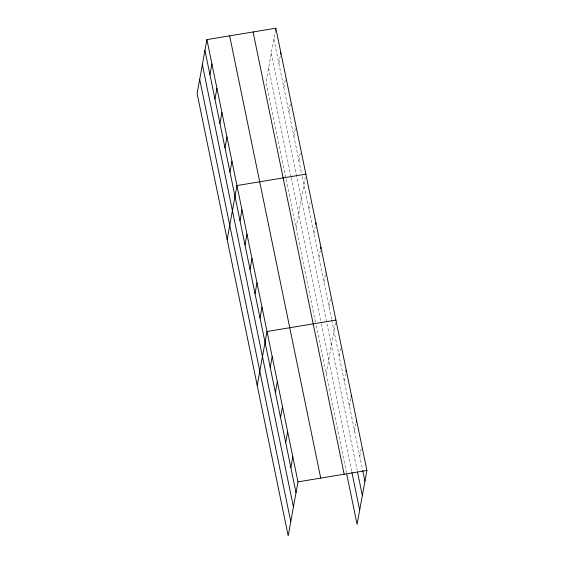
<?xml version="1.0" encoding="UTF-8"?>
<svg xmlns="http://www.w3.org/2000/svg" width="564" height="564" viewBox="0 0 564 564"><rect width="100%" height="100%" fill="white"/><g stroke="black" fill="none" stroke-linecap="round" stroke-linejoin="round"><path stroke-width="0.42" stroke-dasharray="2.82 2.11" d="M275.514 29.864L266.018 82.125L285.708 177.745M278.863 63.351L280.223 55.857M283.868 87.674L285.687 77.677M288.881 111.996L290.693 102.006M293.886 136.319L295.705 126.329M298.899 160.641L300.259 153.147M296.072 228.067L305.265 177.47M308.917 209.293L310.122 202.631M313.922 233.616L315.135 226.954M318.935 257.938L320.296 250.444M323.94 282.261L325.759 272.271M328.953 306.583L330.314 299.089M326.126 374.01L335.777 320.916M339.119 355.969L340.48 348.474M344.28 381.031L345.492 374.369M349.44 406.094L351.104 396.929M354.601 431.15L355.962 423.656M359.762 456.213L361.122 448.718M273.85 39.022L301.486 173.226M302.177 176.581L331.54 319.168M331.717 320.007L362.518 469.579M271.27 53.249L357.181 470.439M268.605 67.906L291.059 176.941M291.228 177.78L321.113 322.883M321.283 323.722L351.76 471.723M286.054 179.422L315.762 323.687M316.108 325.365L346.423 472.583"/><path stroke-width="0.85" d="M206.91 39.621L197.111 93.553L288.183 535.8L297.982 481.875L206.91 39.621L275.817 28.2L366.889 470.446L357.09 524.379L346.768 474.254M209.949 74.772L211.916 63.951M214.962 99.095L216.928 88.273M219.967 123.417L221.934 112.596M224.98 147.74L226.947 136.918M229.985 172.069L231.952 161.241M227.165 239.496L236.965 185.563L305.871 174.142M240.003 220.714L241.97 209.886M275.514 29.864L275.817 28.2M245.016 245.037L246.983 234.215M280.527 54.186L280.83 52.522M250.021 269.359L251.988 258.538M255.034 293.682L257.001 282.86M260.039 318.011L262.006 307.183M257.219 385.438L267.019 331.505L335.925 320.084M270.212 367.39L272.179 356.568M275.373 392.452L277.34 381.631M280.534 417.515L282.501 406.686M315.586 224.458L315.889 222.787M320.599 248.78L320.902 247.11M285.694 442.578L287.661 431.749M290.855 467.634L292.822 456.812M345.943 371.873L346.247 370.203M351.104 396.929L351.407 395.265M356.265 421.992L356.568 420.328M297.982 481.875L366.889 470.446M362.687 470.411L364.922 481.275M357.52 472.11L362.342 495.495M351.936 472.561L359.677 510.152M253.081 31.972L344.153 474.218M229.647 35.856L320.719 478.103M204.943 50.45L296.015 492.696M202.356 64.67L293.428 506.923M199.691 79.327L290.763 521.573"/></g></svg>
